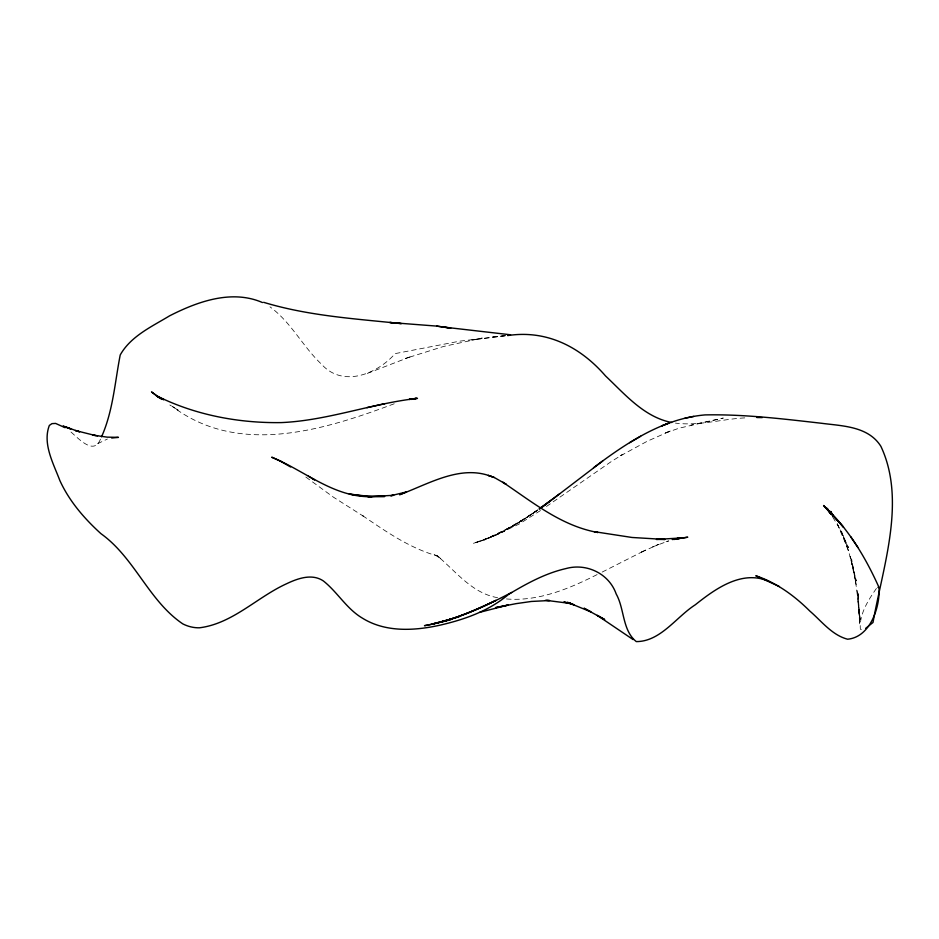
<?xml version="1.0" encoding="UTF-8"?>
<svg xmlns="http://www.w3.org/2000/svg" width="939" height="939" viewBox="0 0 939 939"><rect width="100%" height="100%" fill="white"/><g stroke="black" fill="none" stroke-linecap="round" stroke-linejoin="round"><path stroke-width="0.7" stroke-dasharray="4.7 3.52" d="M100.45 439.147C93.618 457.023 76.388 435.919 69.416 430.778M876.416 588.436C868.211 600.091 859.079 614.54 860.347 629.165L861.908 629.869M538.024 509.654L527.331 517.236L537.319 510.206M546.416 506.497L611.078 461.706L622.874 454.3L619.224 456.495L647.241 441.248L671.256 430.614L663.943 433.489L679.085 428.196L723.276 418.066L690.893 425.085M537.073 510.288L523.035 519.924L537.19 510.335L518.751 522.518L532.648 513.504L514.49 525.018L528.117 516.603L496.625 534.831L472.845 543.493L485.076 539.749L476.766 542.331L493.409 536.052L484.653 539.667L492.599 536.556L519.103 522.542L497.6 534.045L484.571 539.561L514.572 525.406L488.433 538.211M540.488 510.558L519.091 524.079L492.341 536.744L504.619 531.11L496.625 534.831M97.597 443.701L107.422 439.018M510.264 527.413L523.622 519.596L506.062 529.702M597.122 574.586C567.942 589.34 535.347 602.885 501.978 598.46M602.169 572.086L645.903 549.914L639.858 552.848L658.755 544.327L652.746 546.862L668.404 540.934M488.62 538.164L501.813 531.932M367.302 373.429L411.141 356.48L405.355 358.475L443.525 346.479L482.259 338.063L471.789 340L505.088 335.716M394.216 403.77C324.037 430.085 238.835 456.647 172.471 406.517L178.093 410.108L169.865 405.002M666.127 541.697L668.779 540.958M505.475 335.751L459.922 341.127L395.119 353.616C377.255 374.027 342.888 387.948 321.666 364.367C302.792 346.691 291.149 322.23 269.986 306.853M492.646 336.749L504.959 335.739M744.768 417.89C721.633 419.099 698.71 426.177 675.434 423.102M497.564 597.673C471.695 593.237 455.579 570.877 436.553 555.242L441.271 558.787L433.795 554.374L436.459 555.688C408.606 547.637 384.943 530.77 361.257 514.76L363.44 516.227L333.451 497.189L303.45 475.31M832.752 517.154L839.889 528.833L848.48 547.637L837.353 523.997M837.248 523.833L848.68 550.688L841.473 531.075L849.232 553.658L856.356 580.995L850.182 556.404L856.18 584.41L851.556 558.858L856.415 587.438L860.347 621.16L857.072 590.021L859.772 624.189L858.164 592.098L859.631 626.606M537.308 510.311L531.662 514.443L537.308 510.335"/><path stroke-width="1.41" d="M101.529 436.87C113.079 410.942 114.875 382.29 120.215 354.977C130.732 336.185 151.813 326.608 169.501 315.891C197.495 301.583 231.769 289.212 262.462 302.546M540.183 508.692L602.697 460.99M559.832 493.621L540.488 508.175M593.53 467.763C626.454 442.95 662.781 418.583 705.025 414.909C743.946 414.122 782.88 418.876 821.555 423.278C842.541 426.036 868.235 426.2 880.888 446.33C906.487 500.769 882.777 566.898 873.012 622.475L865.688 628.332M550.876 500.405L539.209 508.809M629.623 442.715L640.621 436.259M511.638 592.462C484.043 606.84 455.356 620.303 424.475 625.679C449.464 621.184 473.233 611.653 495.898 600.397C475.486 610.033 454.629 619.458 432.398 623.966L450.661 619.212M459.3 616.688L440.379 622.193L450.661 619.787M479.676 612.334L508.105 605.033L495.534 607.639L516.051 603.648L531.427 601.453L549.526 600.526L545.43 600.303M674.096 539.491L679.402 538.035L673.134 539.35M410.824 399.439L416.353 398.3L409.122 399.427L417.491 398.371C371.562 403.465 327.641 420.59 281.254 422.597C238.459 423.243 194.631 414.921 156.285 395.636L161.895 399.439M384.802 403.7L366.938 407.679M684.813 418.266L693.804 416.411M673.322 539.397L687.759 537.202L672.254 539.467L683.522 537.847L656.396 539.42L664.965 539.456L632.017 537.472L594.223 531.662L597.967 532.507C561.463 526.028 532.648 502.212 502.799 482.235L506.109 484.242L494.337 477.528L488.468 475.463L494.337 477.528M111.694 438.032L118.431 437.363L107.116 437.14L92.914 435.097L97.55 435.884M507.67 335.575C546.897 329.601 580.502 347.043 605.549 375.964C625.034 394.333 644.072 417.08 671.655 422.491M756.834 417.526L762.245 417.597M546.615 600.408L570.982 603.531L563.87 601.969L574.222 604.857L567.391 602.298L590.901 611.864L584.011 608.214L604.716 619.564L597.251 615.374L633.109 639.576M436.635 326.091L450.603 328.098L436.635 326.091L389.767 322.476L401.34 323.615C355.177 318.767 308.344 315.891 263.659 302.323M510.57 334.777L442.175 326.901M95.309 435.508L75.484 430.555L79.569 431.799L63.054 426.095L70.777 428.935L64.709 426.611M877.953 587.391L879.045 587.673C880.148 607.287 870.207 637.147 847.588 639.213C831.942 635.104 821.637 621.231 809.864 611.101C794.464 595.76 776.6 582.72 755.813 575.748L779.429 586.57M768.607 581.182C741.775 569.703 715.401 588.788 695.259 604.81C676.256 616.946 660.54 641.63 636.29 641.595C622.228 630.421 624.599 608.895 616.184 593.964C609.082 573.588 586.535 562.837 565.971 568.564C545.383 573.26 526.756 583.518 508.75 594.246C488.914 611.019 464.559 619.529 439.593 625.268C414.087 630.855 385.295 632.487 362.266 618.062C346.526 608.73 337.477 592.098 323.368 580.948C312.006 573.248 297.686 578.447 286.512 583.776C256.981 597.216 232.614 623.684 199.397 627.804A42.854 37.114 74.8 0 1 182.835 623.907C148.644 600.843 134.782 557.86 100.931 533.657C84.275 518.528 69.24 501.133 59.838 480.498C53.417 463.49 42.337 443.666 49.344 425.426L51.95 423.642L55.601 423.419L65.12 427.703M491.508 476.519C460.227 464.195 428.114 484.36 399.58 494.724L406.528 491.93L390.706 495.733L393.711 495.299L367.877 496.719L384.697 496.473L365.154 496.297L349.261 494.078L371.938 496.696C333.815 497.693 305.022 470.791 271.7 457.211L280.984 461.354M279.564 460.697L290.632 466.976M161.625 398.594L163.679 399.721L156.285 395.636M313.027 478.972L314.577 479.876L308.426 476.202M159.607 397.913L151.519 391.927L157.893 396.669M830.076 512.694L825.921 507.483L831.273 513.95L823.585 505.499L843.539 527.202L829.665 511.555L836.496 518.809C854.549 539.186 868.129 563.083 879.186 587.849M830.898 513.668L826.684 508.199L831.485 514.595L827.552 508.961L830.522 513.645M857.941 547.484L850.675 536.65M833.327 516.391L830.639 511.332L833.28 516.333M541.756 507.083L539.538 508.645L541.756 507.083M669.272 422.973L661.608 425.954L669.272 422.973"/></g></svg>
